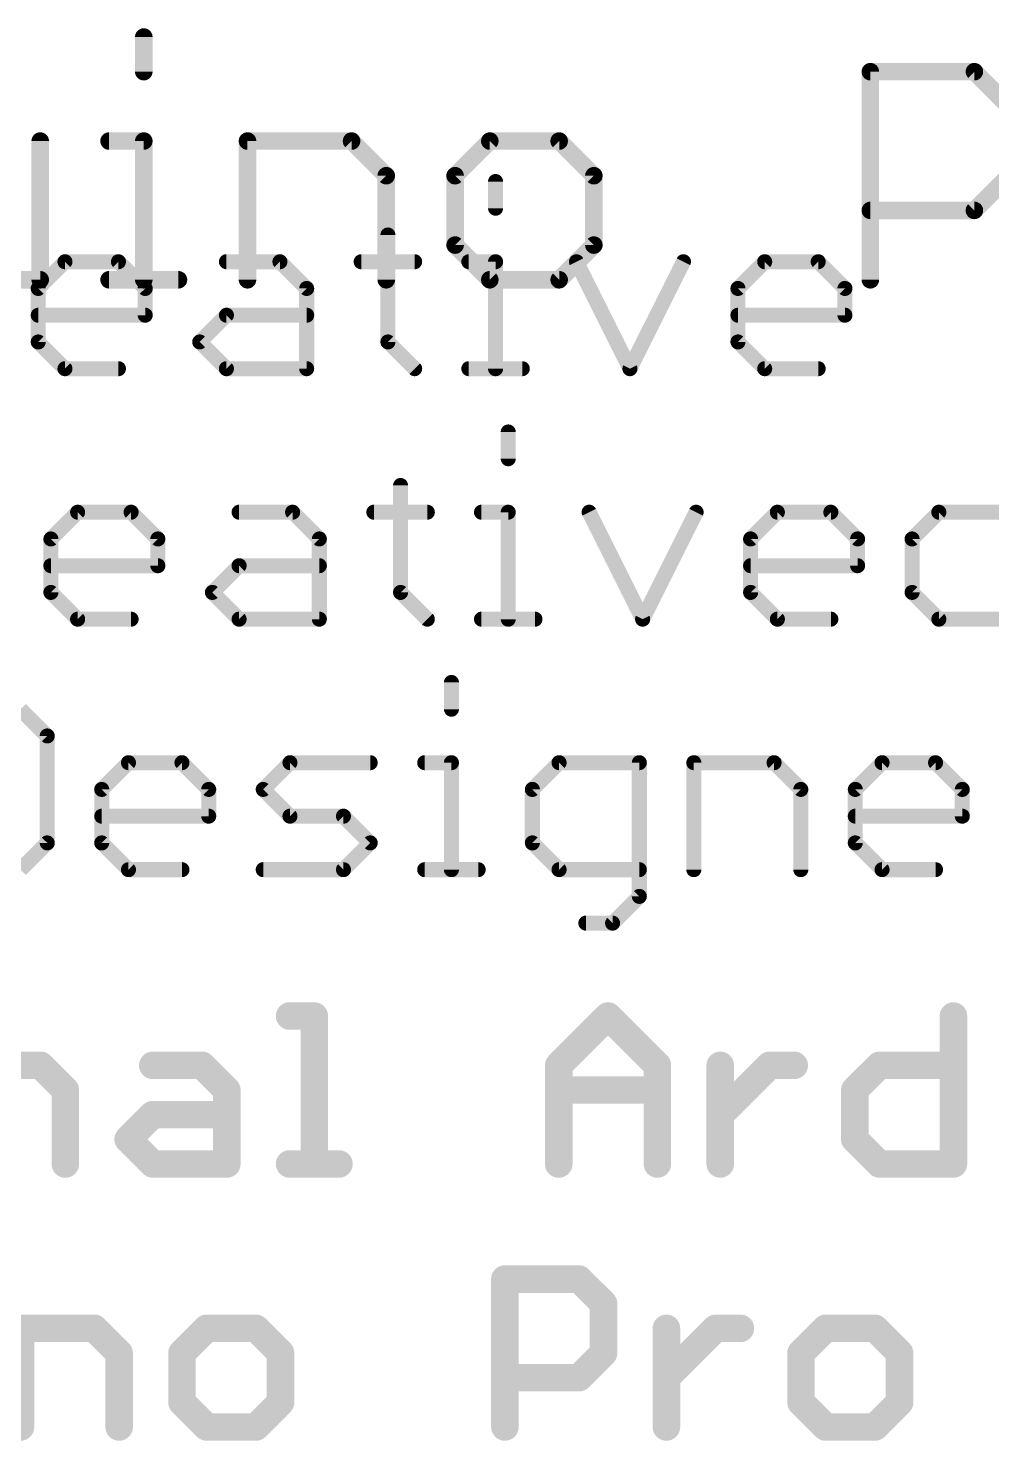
# Model space of a CAD drawing. Extents: x -32 to 75, y -15 to 35.
# Drawn here: x 0.23 to 9.99, y -14.61 to -0.28 of the extents above; entities that cross this region are included whole.
import ezdxf

# ---------------------------------------------------------------- set-up
doc = ezdxf.new("R2010")
doc.units = 0
doc.layers.add('27', color=253, linetype='CONTINUOUS')
doc.layers.add('51', color=53, linetype='CONTINUOUS')

msp = doc.modelspace()

# ---------------------------------------------------------------- linework, layer by layer
at = {"layer": '27', "const_width": 0.1778}
for points in [[(1.3974, -0.3704), (1.3974, -0.7221)], [(8.7638, -2.8321), (8.7638, -0.7221)], [(8.7638, -0.7221), (9.8188, -0.7221)], [(9.8188, -0.7221), (10.1705, -1.0738)], [(0.3475, -2.8321), (0.3475, -1.4254)], [(1.0458, -1.4254), (1.3974, -1.4254)], [(1.3974, -1.4254), (1.3974, -2.8321)], [(2.449, -2.8321), (2.449, -1.4254)], [(2.449, -1.4254), (3.504, -1.4254)], [(3.504, -1.4254), (3.8557, -1.7771)], [(4.9056, -1.4254), (4.554, -1.7771)], [(5.609, -1.4254), (4.9056, -1.4254)], [(5.9606, -1.7771), (5.609, -1.4254)], [(3.8557, -1.7771), (3.8557, -2.8321)], [(4.554, -1.7771), (4.554, -2.4804)], [(5.9606, -2.4804), (5.9606, -1.7771)], [(10.1705, -1.7771), (9.8188, -2.1288)], [(9.8188, -2.1288), (8.7638, -2.1288)], [(4.554, -2.4804), (4.9056, -2.8321)], [(5.609, -2.8321), (5.9606, -2.4804)], [(-0.7075, -2.8321), (0.3475, -2.8321)], [(1.0458, -2.8321), (1.7491, -2.8321)], [(4.9056, -2.8321), (5.609, -2.8321)]]:
    msp.add_lwpolyline(points, dxfattribs=at)
at = {"layer": '27', "const_width": 0.0889}
for points in [[(1.4419, -0.3704, 1), (1.353, -0.3704)], [(1.353, -0.7221, 1), (1.4419, -0.7221)], [(8.7638, -0.6776, 1), (8.7638, -0.7665)], [(8.8082, -0.7221, 1), (8.7193, -0.7221)], [(9.8502, -0.6907, 1), (9.7874, -0.7535)], [(9.8188, -0.7665, 1), (9.8188, -0.6776)], [(0.392, -1.4254, 1), (0.3031, -1.4254)], [(1.0458, -1.381, 1), (1.0458, -1.4699)], [(1.4419, -1.4254, 1), (1.353, -1.4254)], [(1.3974, -1.4699, 1), (1.3974, -1.381)], [(2.4935, -1.4254, 1), (2.4046, -1.4254)], [(2.449, -1.381, 1), (2.449, -1.4699)], [(3.5355, -1.394, 1), (3.4726, -1.4569)], [(3.504, -1.4699, 1), (3.504, -1.381)], [(4.9056, -1.381, 1), (4.9056, -1.4699)], [(4.937, -1.4569, 1), (4.8742, -1.394)], [(5.6404, -1.394, 1), (5.5775, -1.4569)], [(5.609, -1.4699, 1), (5.609, -1.381)], [(3.9002, -1.7771, 1), (3.8113, -1.7771)], [(3.8243, -1.8085, 1), (3.8871, -1.7457)], [(4.5984, -1.7771, 1), (4.5095, -1.7771)], [(4.5225, -1.7457, 1), (4.5854, -1.8085)], [(6.0051, -1.7771, 1), (5.9162, -1.7771)], [(5.9292, -1.8085, 1), (5.992, -1.7457)], [(8.7638, -2.0843, 1), (8.7638, -2.1732)], [(9.7874, -2.0973, 1), (9.8502, -2.1602)], [(9.8188, -2.1732, 1), (9.8188, -2.0843)], [(4.5854, -2.449, 1), (4.5225, -2.5119)], [(5.992, -2.5119, 1), (5.9292, -2.449)], [(4.5095, -2.4804, 1), (4.5984, -2.4804)], [(5.9162, -2.4804, 1), (6.0051, -2.4804)], [(0.3031, -2.8321, 1), (0.392, -2.8321)], [(0.3475, -2.8765, 1), (0.3475, -2.7877)], [(1.0458, -2.7877, 1), (1.0458, -2.8765)], [(1.353, -2.8321, 1), (1.4419, -2.8321)], [(1.7491, -2.8765, 1), (1.7491, -2.7877)], [(2.4046, -2.8321, 1), (2.4935, -2.8321)], [(3.8113, -2.8321, 1), (3.9002, -2.8321)], [(4.9056, -2.7877, 1), (4.9056, -2.8765)], [(4.8742, -2.8635, 1), (4.937, -2.8007)], [(5.5775, -2.8007, 1), (5.6404, -2.8635)], [(5.609, -2.8765, 1), (5.609, -2.7877)], [(8.7193, -2.8321, 1), (8.8082, -2.8321)]]:
    msp.add_lwpolyline(points, format="xyb", dxfattribs=at)
at = {"layer": '51'}
for points, const_width in [([(4.9641, -1.8356), (4.9641, -2.1068)], 0.1524), ([(3.8727, -2.378), (3.8727, -3.4626)], 0.1524), ([(0.3272, -2.9203), (0.5984, -2.6491)], 0.1524), ([(0.5984, -2.6491), (1.1407, -2.6491)], 0.1524), ([(1.1407, -2.6491), (1.4119, -2.9203)], 0.1524), ([(2.2355, -2.6491), (2.7779, -2.6491)], 0.1524), ([(2.7779, -2.6491), (3.049, -2.9203)], 0.1524), ([(3.6015, -2.6491), (4.1438, -2.6491)], 0.1524), ([(4.693, -2.6491), (4.9641, -2.6491)], 0.1524), ([(4.9641, -2.6491), (4.9641, -3.7338)], 0.1524), ([(5.7844, -2.6491), (6.3267, -3.7338)], 0.1524), ([(6.3267, -3.7338), (6.8691, -2.6491)], 0.1524), ([(7.4215, -2.9203), (7.6927, -2.6491)], 0.1524), ([(7.6927, -2.6491), (8.235, -2.6491)], 0.1524), ([(8.235, -2.6491), (8.5062, -2.9203)], 0.1524), ([(0.3272, -3.4626), (0.3272, -2.9203)], 0.1524), ([(1.4119, -2.9203), (1.4119, -3.1915)], 0.1524), ([(3.049, -2.9203), (3.049, -3.7338)], 0.1524), ([(7.4215, -3.4626), (7.4215, -2.9203)], 0.1524), ([(8.5062, -2.9203), (8.5062, -3.1915)], 0.1524), ([(1.4119, -3.1915), (0.3272, -3.1915)], 0.1524), ([(1.9644, -3.4626), (2.2355, -3.1915)], 0.1524), ([(2.2355, -3.1915), (3.049, -3.1915)], 0.1524), ([(8.5062, -3.1915), (7.4215, -3.1915)], 0.1524), ([(0.5984, -3.7338), (0.3272, -3.4626)], 0.1524), ([(2.2355, -3.7338), (1.9644, -3.4626)], 0.1524), ([(3.8727, -3.4626), (4.1438, -3.7338)], 0.1524), ([(7.6927, -3.7338), (7.4215, -3.4626)], 0.1524), ([(1.1407, -3.7338), (0.5984, -3.7338)], 0.1524), ([(3.049, -3.7338), (2.2355, -3.7338)], 0.1524), ([(4.693, -3.7338), (5.2353, -3.7338)], 0.1524), ([(8.235, -3.7338), (7.6927, -3.7338)], 0.1524), ([(5.0925, -4.3756), (5.0925, -4.6468)], 0.1524), ([(4.0011, -4.918), (4.0011, -6.0026)], 0.1524), ([(0.4556, -5.4603), (0.7268, -5.1891)], 0.1524), ([(0.7268, -5.1891), (1.2691, -5.1891)], 0.1524), ([(1.2691, -5.1891), (1.5403, -5.4603)], 0.1524), ([(2.3639, -5.1891), (2.9063, -5.1891)], 0.1524), ([(2.9063, -5.1891), (3.1774, -5.4603)], 0.1524), ([(3.7299, -5.1891), (4.2723, -5.1891)], 0.1524), ([(4.8214, -5.1891), (5.0925, -5.1891)], 0.1524), ([(5.0925, -5.1891), (5.0925, -6.2738)], 0.1524), ([(5.9128, -5.1891), (6.4551, -6.2738)], 0.1524), ([(6.4551, -6.2738), (6.9975, -5.1891)], 0.1524), ([(7.55, -5.4603), (7.8211, -5.1891)], 0.1524), ([(7.8211, -5.1891), (8.3634, -5.1891)], 0.1524), ([(8.3634, -5.1891), (8.6346, -5.4603)], 0.1524), ([(9.4583, -5.1891), (9.1871, -5.4603)], 0.1524), ([(10.2718, -5.1891), (9.4583, -5.1891)], 0.1524), ([(0.4556, -6.0026), (0.4556, -5.4603)], 0.1524), ([(1.5403, -5.4603), (1.5403, -5.7315)], 0.1524), ([(3.1774, -5.4603), (3.1774, -6.2738)], 0.1524), ([(7.55, -6.0026), (7.55, -5.4603)], 0.1524), ([(8.6346, -5.4603), (8.6346, -5.7315)], 0.1524), ([(9.1871, -5.4603), (9.1871, -6.0026)], 0.1524), ([(1.5403, -5.7315), (0.4556, -5.7315)], 0.1524), ([(2.0928, -6.0026), (2.3639, -5.7315)], 0.1524), ([(2.3639, -5.7315), (3.1774, -5.7315)], 0.1524), ([(8.6346, -5.7315), (7.55, -5.7315)], 0.1524), ([(0.7268, -6.2738), (0.4556, -6.0026)], 0.1524), ([(2.3639, -6.2738), (2.0928, -6.0026)], 0.1524), ([(4.0011, -6.0026), (4.2723, -6.2738)], 0.1524), ([(7.8211, -6.2738), (7.55, -6.0026)], 0.1524), ([(9.1871, -6.0026), (9.4583, -6.2738)], 0.1524), ([(1.2691, -6.2738), (0.7268, -6.2738)], 0.1524), ([(3.1774, -6.2738), (2.3639, -6.2738)], 0.1524), ([(4.8214, -6.2738), (5.3637, -6.2738)], 0.1524), ([(8.3634, -6.2738), (7.8211, -6.2738)], 0.1524), ([(9.4583, -6.2738), (10.2718, -6.2738)], 0.1524), ([(4.5167, -6.9156), (4.5167, -7.1868)], 0.1524), ([(0.4187, -7.458), (0.1476, -7.1868)], 0.1524), ([(0.4187, -8.5426), (0.4187, -7.458)], 0.1524), ([(0.9712, -8.0003), (1.2424, -7.7291)], 0.1524), ([(1.2424, -7.7291), (1.7847, -7.7291)], 0.1524), ([(1.7847, -7.7291), (2.0559, -8.0003)], 0.1524), ([(2.6084, -8.0003), (2.8796, -7.7291)], 0.1524), ([(2.8796, -7.7291), (3.6931, -7.7291)], 0.1524), ([(4.2455, -7.7291), (4.5167, -7.7291)], 0.1524), ([(4.5167, -7.7291), (4.5167, -8.8138)], 0.1524), ([(5.6081, -7.7291), (5.337, -8.0003)], 0.1524), ([(6.4216, -7.7291), (5.6081, -7.7291)], 0.1524), ([(6.4216, -9.085), (6.4216, -7.7291)], 0.1524), ([(6.9741, -8.8138), (6.9741, -7.7291)], 0.1524), ([(6.9741, -7.7291), (7.7876, -7.7291)], 0.1524), ([(7.7876, -7.7291), (8.0588, -8.0003)], 0.1524), ([(8.6113, -8.0003), (8.8825, -7.7291)], 0.1524), ([(8.8825, -7.7291), (9.4248, -7.7291)], 0.1524), ([(9.4248, -7.7291), (9.696, -8.0003)], 0.1524), ([(0.9712, -8.5426), (0.9712, -8.0003)], 0.1524), ([(2.0559, -8.0003), (2.0559, -8.2715)], 0.1524), ([(2.8796, -8.2715), (2.6084, -8.0003)], 0.1524), ([(5.337, -8.0003), (5.337, -8.5426)], 0.1524), ([(8.0588, -8.0003), (8.0588, -8.8138)], 0.1524), ([(8.6113, -8.5426), (8.6113, -8.0003)], 0.1524), ([(9.696, -8.0003), (9.696, -8.2715)], 0.1524), ([(2.0559, -8.2715), (0.9712, -8.2715)], 0.1524), ([(3.4219, -8.2715), (2.8796, -8.2715)], 0.1524), ([(3.6931, -8.5426), (3.4219, -8.2715)], 0.1524), ([(9.696, -8.2715), (8.6113, -8.2715)], 0.1524), ([(0.1476, -8.8138), (0.4187, -8.5426)], 0.1524), ([(1.2424, -8.8138), (0.9712, -8.5426)], 0.1524), ([(3.4219, -8.8138), (3.6931, -8.5426)], 0.1524), ([(5.337, -8.5426), (5.6081, -8.8138)], 0.1524), ([(8.8825, -8.8138), (8.6113, -8.5426)], 0.1524), ([(1.7847, -8.8138), (1.2424, -8.8138)], 0.1524), ([(2.6084, -8.8138), (3.4219, -8.8138)], 0.1524), ([(4.2455, -8.8138), (4.7879, -8.8138)], 0.1524), ([(5.6081, -8.8138), (6.4216, -8.8138)], 0.1524), ([(9.4248, -8.8138), (8.8825, -8.8138)], 0.1524), ([(6.1505, -9.3561), (6.4216, -9.085)], 0.1524), ([(5.8793, -9.3561), (6.1505, -9.3561)], 0.1524), ([(2.8762, -10.2984), (3.1262, -10.2984)], 0.2794), ([(3.1262, -10.2984), (3.1262, -11.7983)], 0.2794), ([(5.6048, -10.7984), (6.1047, -10.2984)], 0.2794), ([(6.1047, -10.2984), (6.6047, -10.7984)], 0.2794), ([(9.6062, -10.2984), (9.6062, -11.7983)], 0.2794), ([(-0.3981, -10.7984), (0.3518, -10.7984)], 0.2794), ([(0.3518, -10.7984), (0.6018, -11.0484)], 0.2794), ([(1.489, -10.7984), (1.989, -10.7984)], 0.2794), ([(1.989, -10.7984), (2.239, -11.0484)], 0.2794), ([(5.6048, -11.7983), (5.6048, -10.7984)], 0.2794), ([(6.6047, -10.7984), (6.6047, -11.7983)], 0.2794), ([(7.2419, -11.7983), (7.2419, -10.7984)], 0.2794), ([(7.2419, -11.2983), (7.7419, -10.7984)], 0.2794), ([(7.7419, -10.7984), (7.9919, -10.7984)], 0.2794), ([(8.6062, -11.0484), (8.8562, -10.7984)], 0.2794), ([(8.8562, -10.7984), (9.6062, -10.7984)], 0.2794), ([(0.6018, -11.0484), (0.6018, -11.7983)], 0.2794), ([(2.239, -11.0484), (2.239, -11.7983)], 0.2794), ([(5.6048, -11.0484), (6.6047, -11.0484)], 0.2794), ([(8.6062, -11.5483), (8.6062, -11.0484)], 0.2794), ([(1.239, -11.5483), (1.489, -11.2983)], 0.2794), ([(1.489, -11.2983), (2.239, -11.2983)], 0.2794), ([(1.489, -11.7983), (1.239, -11.5483)], 0.2794), ([(8.8562, -11.7983), (8.6062, -11.5483)], 0.2794), ([(2.239, -11.7983), (1.489, -11.7983)], 0.2794), ([(2.8762, -11.7983), (3.3761, -11.7983)], 0.2794), ([(9.6062, -11.7983), (8.8562, -11.7983)], 0.2794), ([(5.0591, -14.4653), (5.0591, -12.9654)], 0.2794), ([(5.0591, -12.9654), (5.809, -12.9654)], 0.2794), ([(5.809, -12.9654), (6.059, -13.2154)], 0.2794), ([(6.059, -13.2154), (6.059, -13.7154)], 0.2794), ([(0.1476, -14.4653), (0.1476, -13.4654)], 0.2794), ([(0.1476, -13.4654), (0.8975, -13.4654)], 0.2794), ([(0.8975, -13.4654), (1.1475, -13.7154)], 0.2794), ([(2.0347, -13.4654), (1.7848, -13.7154)], 0.2794), ([(2.5347, -13.4654), (2.0347, -13.4654)], 0.2794), ([(2.7847, -13.7154), (2.5347, -13.4654)], 0.2794), ([(6.6962, -14.4653), (6.6962, -13.4654)], 0.2794), ([(6.6962, -13.9653), (7.1962, -13.4654)], 0.2794), ([(7.1962, -13.4654), (7.4462, -13.4654)], 0.2794), ([(8.3105, -13.4654), (8.0605, -13.7154)], 0.2794), ([(8.8105, -13.4654), (8.3105, -13.4654)], 0.2794), ([(9.0604, -13.7154), (8.8105, -13.4654)], 0.2794), ([(1.1475, -13.7154), (1.1475, -14.4653)], 0.2794), ([(1.7848, -13.7154), (1.7848, -14.2153)], 0.2794), ([(2.7847, -14.2153), (2.7847, -13.7154)], 0.2794), ([(6.059, -13.7154), (5.809, -13.9653)], 0.2794), ([(8.0605, -13.7154), (8.0605, -14.2153)], 0.2794), ([(9.0604, -14.2153), (9.0604, -13.7154)], 0.2794), ([(5.809, -13.9653), (5.0591, -13.9653)], 0.2794), ([(1.7848, -14.2153), (2.0347, -14.4653)], 0.2794), ([(2.5347, -14.4653), (2.7847, -14.2153)], 0.2794), ([(8.0605, -14.2153), (8.3105, -14.4653)], 0.2794), ([(8.8105, -14.4653), (9.0604, -14.2153)], 0.2794), ([(2.0347, -14.4653), (2.5347, -14.4653)], 0.2794), ([(8.3105, -14.4653), (8.8105, -14.4653)], 0.2794)]:
    msp.add_lwpolyline(points, dxfattribs=dict(at, const_width=const_width))
for points, const_width in [([(5.0022, -1.8356, 1), (4.926, -1.8356)], 0.0762), ([(4.926, -2.1068, 1), (5.0022, -2.1068)], 0.0762), ([(3.9108, -2.378, 1), (3.8346, -2.378)], 0.0762), ([(0.5984, -2.611, 1), (0.5984, -2.6872)], 0.0762), ([(0.6253, -2.6761, 1), (0.5714, -2.6222)], 0.0762), ([(1.1676, -2.6222, 1), (1.1138, -2.6761)], 0.0762), ([(1.1407, -2.6872, 1), (1.1407, -2.611)], 0.0762), ([(2.2355, -2.611, 1), (2.2355, -2.6872)], 0.0762), ([(2.8048, -2.6222, 1), (2.7509, -2.6761)], 0.0762), ([(2.7779, -2.6872, 1), (2.7779, -2.611)], 0.0762), ([(3.6015, -2.611, 1), (3.6015, -2.6872)], 0.0762), ([(4.1438, -2.6872, 1), (4.1438, -2.611)], 0.0762), ([(4.693, -2.611, 1), (4.693, -2.6872)], 0.0762), ([(5.0022, -2.6491, 1), (4.926, -2.6491)], 0.0762), ([(4.9641, -2.6872, 1), (4.9641, -2.611)], 0.0762), ([(5.8185, -2.6321, 1), (5.7503, -2.6662)], 0.0762), ([(6.9031, -2.6662, 1), (6.835, -2.6321)], 0.0762), ([(7.6927, -2.611, 1), (7.6927, -2.6872)], 0.0762), ([(7.7197, -2.6761, 1), (7.6658, -2.6222)], 0.0762), ([(8.262, -2.6222, 1), (8.2081, -2.6761)], 0.0762), ([(8.235, -2.6872, 1), (8.235, -2.611)], 0.0762), ([(0.3653, -2.9203, 1), (0.2891, -2.9203)], 0.0762), ([(0.3003, -2.8934, 1), (0.3541, -2.9472)], 0.0762), ([(1.45, -2.9203, 1), (1.3738, -2.9203)], 0.0762), ([(1.3849, -2.9472, 1), (1.4388, -2.8934)], 0.0762), ([(3.0871, -2.9203, 1), (3.0109, -2.9203)], 0.0762), ([(3.0221, -2.9472, 1), (3.076, -2.8934)], 0.0762), ([(7.4596, -2.9203, 1), (7.3834, -2.9203)], 0.0762), ([(7.3946, -2.8934, 1), (7.4485, -2.9472)], 0.0762), ([(8.5443, -2.9203, 1), (8.4681, -2.9203)], 0.0762), ([(8.4793, -2.9472, 1), (8.5331, -2.8934)], 0.0762), ([(0.3272, -3.1534, 1), (0.3272, -3.2296)], 0.0762), ([(1.4119, -3.2296, 1), (1.4119, -3.1534)], 0.0762), ([(2.2355, -3.1534, 1), (2.2355, -3.2296)], 0.0762), ([(2.2625, -3.2184, 1), (2.2086, -3.1645)], 0.0762), ([(3.049, -3.2296, 1), (3.049, -3.1534)], 0.0762), ([(7.4215, -3.1534, 1), (7.4215, -3.2296)], 0.0762), ([(8.5062, -3.2296, 1), (8.5062, -3.1534)], 0.0762), ([(1.3738, -3.1915, 1), (1.45, -3.1915)], 0.0762), ([(8.4681, -3.1915, 1), (8.5443, -3.1915)], 0.0762), ([(0.3541, -3.4357, 1), (0.3003, -3.4896)], 0.0762), ([(0.2891, -3.4626, 1), (0.3653, -3.4626)], 0.0762), ([(1.9913, -3.4357, 1), (1.9374, -3.4896)], 0.0762), ([(1.9374, -3.4357, 1), (1.9913, -3.4896)], 0.0762), ([(3.8996, -3.4357, 1), (3.8457, -3.4896)], 0.0762), ([(3.8346, -3.4626, 1), (3.9108, -3.4626)], 0.0762), ([(7.4485, -3.4357, 1), (7.3946, -3.4896)], 0.0762), ([(7.3834, -3.4626, 1), (7.4596, -3.4626)], 0.0762), ([(0.5984, -3.6957, 1), (0.5984, -3.7719)], 0.0762), ([(0.5714, -3.7607, 1), (0.6253, -3.7069)], 0.0762), ([(1.1407, -3.7719, 1), (1.1407, -3.6957)], 0.0762), ([(2.2355, -3.6957, 1), (2.2355, -3.7719)], 0.0762), ([(2.2086, -3.7607, 1), (2.2625, -3.7069)], 0.0762), ([(3.0109, -3.7338, 1), (3.0871, -3.7338)], 0.0762), ([(3.049, -3.7719, 1), (3.049, -3.6957)], 0.0762), ([(4.1169, -3.7607, 1), (4.1708, -3.7069)], 0.0762), ([(4.693, -3.6957, 1), (4.693, -3.7719)], 0.0762), ([(4.926, -3.7338, 1), (5.0022, -3.7338)], 0.0762), ([(5.2353, -3.7719, 1), (5.2353, -3.6957)], 0.0762), ([(6.2926, -3.7168, 1), (6.3608, -3.7508)], 0.0762), ([(6.2926, -3.7508, 1), (6.3608, -3.7168)], 0.0762), ([(7.6927, -3.6957, 1), (7.6927, -3.7719)], 0.0762), ([(7.6658, -3.7607, 1), (7.7197, -3.7069)], 0.0762), ([(8.235, -3.7719, 1), (8.235, -3.6957)], 0.0762), ([(5.1306, -4.3756, 1), (5.0544, -4.3756)], 0.0762), ([(5.0544, -4.6468, 1), (5.1306, -4.6468)], 0.0762), ([(4.0392, -4.918, 1), (3.963, -4.918)], 0.0762), ([(0.7268, -5.151, 1), (0.7268, -5.2272)], 0.0762), ([(0.7537, -5.2161, 1), (0.6998, -5.1622)], 0.0762), ([(1.296, -5.1622, 1), (1.2422, -5.2161)], 0.0762), ([(1.2691, -5.2272, 1), (1.2691, -5.151)], 0.0762), ([(2.3639, -5.151, 1), (2.3639, -5.2272)], 0.0762), ([(2.9332, -5.1622, 1), (2.8793, -5.2161)], 0.0762), ([(2.9063, -5.2272, 1), (2.9063, -5.151)], 0.0762), ([(3.7299, -5.151, 1), (3.7299, -5.2272)], 0.0762), ([(4.2723, -5.2272, 1), (4.2723, -5.151)], 0.0762), ([(4.8214, -5.151, 1), (4.8214, -5.2272)], 0.0762), ([(5.1306, -5.1891, 1), (5.0544, -5.1891)], 0.0762), ([(5.0925, -5.2272, 1), (5.0925, -5.151)], 0.0762), ([(5.9469, -5.1721, 1), (5.8787, -5.2062)], 0.0762), ([(7.0315, -5.2062, 1), (6.9634, -5.1721)], 0.0762), ([(7.8211, -5.151, 1), (7.8211, -5.2272)], 0.0762), ([(7.8481, -5.2161, 1), (7.7942, -5.1622)], 0.0762), ([(8.3904, -5.1622, 1), (8.3365, -5.2161)], 0.0762), ([(8.3634, -5.2272, 1), (8.3634, -5.151)], 0.0762), ([(9.4583, -5.151, 1), (9.4583, -5.2272)], 0.0762), ([(9.4852, -5.2161, 1), (9.4313, -5.1622)], 0.0762), ([(0.4937, -5.4603, 1), (0.4175, -5.4603)], 0.0762), ([(0.4287, -5.4334, 1), (0.4826, -5.4872)], 0.0762), ([(1.5784, -5.4603, 1), (1.5022, -5.4603)], 0.0762), ([(1.5133, -5.4872, 1), (1.5672, -5.4334)], 0.0762), ([(3.2155, -5.4603, 1), (3.1393, -5.4603)], 0.0762), ([(3.1505, -5.4872, 1), (3.2044, -5.4334)], 0.0762), ([(7.5881, -5.4603, 1), (7.5119, -5.4603)], 0.0762), ([(7.523, -5.4334, 1), (7.5769, -5.4872)], 0.0762), ([(8.6727, -5.4603, 1), (8.5965, -5.4603)], 0.0762), ([(8.6077, -5.4872, 1), (8.6616, -5.4334)], 0.0762), ([(9.2252, -5.4603, 1), (9.149, -5.4603)], 0.0762), ([(9.1602, -5.4334, 1), (9.2141, -5.4872)], 0.0762), ([(0.4556, -5.6934, 1), (0.4556, -5.7696)], 0.0762), ([(1.5022, -5.7315, 1), (1.5784, -5.7315)], 0.0762), ([(1.5403, -5.7696, 1), (1.5403, -5.6934)], 0.0762), ([(2.3639, -5.6934, 1), (2.3639, -5.7696)], 0.0762), ([(2.3909, -5.7584, 1), (2.337, -5.7045)], 0.0762), ([(3.1774, -5.7696, 1), (3.1774, -5.6934)], 0.0762), ([(7.55, -5.6934, 1), (7.55, -5.7696)], 0.0762), ([(8.5965, -5.7315, 1), (8.6727, -5.7315)], 0.0762), ([(8.6346, -5.7696, 1), (8.6346, -5.6934)], 0.0762), ([(0.4826, -5.9757, 1), (0.4287, -6.0296)], 0.0762), ([(0.4175, -6.0026, 1), (0.4937, -6.0026)], 0.0762), ([(2.1197, -5.9757, 1), (2.0658, -6.0296)], 0.0762), ([(2.0658, -5.9757, 1), (2.1197, -6.0296)], 0.0762), ([(4.028, -5.9757, 1), (3.9741, -6.0296)], 0.0762), ([(3.963, -6.0026, 1), (4.0392, -6.0026)], 0.0762), ([(7.5769, -5.9757, 1), (7.523, -6.0296)], 0.0762), ([(7.5119, -6.0026, 1), (7.5881, -6.0026)], 0.0762), ([(9.2141, -5.9757, 1), (9.1602, -6.0296)], 0.0762), ([(9.149, -6.0026, 1), (9.2252, -6.0026)], 0.0762), ([(0.7268, -6.2357, 1), (0.7268, -6.3119)], 0.0762), ([(0.6998, -6.3007, 1), (0.7537, -6.2469)], 0.0762), ([(1.2691, -6.3119, 1), (1.2691, -6.2357)], 0.0762), ([(2.3639, -6.2357, 1), (2.3639, -6.3119)], 0.0762), ([(2.337, -6.3007, 1), (2.3909, -6.2469)], 0.0762), ([(3.1393, -6.2738, 1), (3.2155, -6.2738)], 0.0762), ([(3.1774, -6.3119, 1), (3.1774, -6.2357)], 0.0762), ([(4.2453, -6.3007, 1), (4.2992, -6.2469)], 0.0762), ([(4.8214, -6.2357, 1), (4.8214, -6.3119)], 0.0762), ([(5.0544, -6.2738, 1), (5.1306, -6.2738)], 0.0762), ([(5.3637, -6.3119, 1), (5.3637, -6.2357)], 0.0762), ([(6.421, -6.2568, 1), (6.4892, -6.2908)], 0.0762), ([(6.421, -6.2908, 1), (6.4892, -6.2568)], 0.0762), ([(7.8211, -6.2357, 1), (7.8211, -6.3119)], 0.0762), ([(7.7942, -6.3007, 1), (7.8481, -6.2469)], 0.0762), ([(8.3634, -6.3119, 1), (8.3634, -6.2357)], 0.0762), ([(9.4583, -6.2357, 1), (9.4583, -6.3119)], 0.0762), ([(9.4313, -6.3007, 1), (9.4852, -6.2469)], 0.0762), ([(4.5548, -6.9156, 1), (4.4786, -6.9156)], 0.0762), ([(4.4786, -7.1868, 1), (4.5548, -7.1868)], 0.0762), ([(0.4568, -7.458, 1), (0.3806, -7.458)], 0.0762), ([(0.3918, -7.4849, 1), (0.4457, -7.431)], 0.0762), ([(1.2424, -7.691, 1), (1.2424, -7.7672)], 0.0762), ([(1.2693, -7.7561, 1), (1.2155, -7.7022)], 0.0762), ([(1.8117, -7.7022, 1), (1.7578, -7.7561)], 0.0762), ([(1.7847, -7.7672, 1), (1.7847, -7.691)], 0.0762), ([(2.8796, -7.691, 1), (2.8796, -7.7672)], 0.0762), ([(2.9065, -7.7561, 1), (2.8526, -7.7022)], 0.0762), ([(3.6931, -7.7672, 1), (3.6931, -7.691)], 0.0762), ([(4.2455, -7.691, 1), (4.2455, -7.7672)], 0.0762), ([(4.5548, -7.7291, 1), (4.4786, -7.7291)], 0.0762), ([(4.5167, -7.7672, 1), (4.5167, -7.691)], 0.0762), ([(5.6081, -7.691, 1), (5.6081, -7.7672)], 0.0762), ([(5.6351, -7.7561, 1), (5.5812, -7.7022)], 0.0762), ([(6.4597, -7.7291, 1), (6.3835, -7.7291)], 0.0762), ([(6.4216, -7.7672, 1), (6.4216, -7.691)], 0.0762), ([(7.0122, -7.7291, 1), (6.936, -7.7291)], 0.0762), ([(6.9741, -7.691, 1), (6.9741, -7.7672)], 0.0762), ([(7.8146, -7.7022, 1), (7.7607, -7.7561)], 0.0762), ([(7.7876, -7.7672, 1), (7.7876, -7.691)], 0.0762), ([(8.8825, -7.691, 1), (8.8825, -7.7672)], 0.0762), ([(8.9094, -7.7561, 1), (8.8555, -7.7022)], 0.0762), ([(9.4517, -7.7022, 1), (9.3978, -7.7561)], 0.0762), ([(9.4248, -7.7672, 1), (9.4248, -7.691)], 0.0762), ([(1.0093, -8.0003, 1), (0.9331, -8.0003)], 0.0762), ([(0.9443, -7.9734, 1), (0.9982, -8.0272)], 0.0762), ([(2.094, -8.0003, 1), (2.0178, -8.0003)], 0.0762), ([(2.029, -8.0272, 1), (2.0828, -7.9734)], 0.0762), ([(2.6353, -7.9734, 1), (2.5814, -8.0272)], 0.0762), ([(2.5814, -7.9734, 1), (2.6353, -8.0272)], 0.0762), ([(5.3751, -8.0003, 1), (5.2989, -8.0003)], 0.0762), ([(5.31, -7.9734, 1), (5.3639, -8.0272)], 0.0762), ([(8.0969, -8.0003, 1), (8.0207, -8.0003)], 0.0762), ([(8.0319, -8.0272, 1), (8.0857, -7.9734)], 0.0762), ([(8.6494, -8.0003, 1), (8.5732, -8.0003)], 0.0762), ([(8.5844, -7.9734, 1), (8.6382, -8.0272)], 0.0762), ([(9.7341, -8.0003, 1), (9.6579, -8.0003)], 0.0762), ([(9.669, -8.0272, 1), (9.7229, -7.9734)], 0.0762), ([(0.9712, -8.2334, 1), (0.9712, -8.3096)], 0.0762), ([(2.0178, -8.2715, 1), (2.094, -8.2715)], 0.0762), ([(2.0559, -8.3096, 1), (2.0559, -8.2334)], 0.0762), ([(2.8796, -8.2334, 1), (2.8796, -8.3096)], 0.0762), ([(2.8526, -8.2984, 1), (2.9065, -8.2445)], 0.0762), ([(3.4488, -8.2445, 1), (3.3949, -8.2984)], 0.0762), ([(3.4219, -8.3096, 1), (3.4219, -8.2334)], 0.0762), ([(8.6113, -8.2334, 1), (8.6113, -8.3096)], 0.0762), ([(9.6579, -8.2715, 1), (9.7341, -8.2715)], 0.0762), ([(9.696, -8.3096, 1), (9.696, -8.2334)], 0.0762), ([(0.3806, -8.5426, 1), (0.4568, -8.5426)], 0.0762), ([(0.4457, -8.5696, 1), (0.3918, -8.5157)], 0.0762), ([(0.9982, -8.5157, 1), (0.9443, -8.5696)], 0.0762), ([(0.9331, -8.5426, 1), (1.0093, -8.5426)], 0.0762), ([(3.72, -8.5696, 1), (3.6661, -8.5157)], 0.0762), ([(3.6661, -8.5696, 1), (3.72, -8.5157)], 0.0762), ([(5.3639, -8.5157, 1), (5.31, -8.5696)], 0.0762), ([(5.2989, -8.5426, 1), (5.3751, -8.5426)], 0.0762), ([(8.6382, -8.5157, 1), (8.5844, -8.5696)], 0.0762), ([(8.5732, -8.5426, 1), (8.6494, -8.5426)], 0.0762), ([(1.2424, -8.7757, 1), (1.2424, -8.8519)], 0.0762), ([(1.2155, -8.8407, 1), (1.2693, -8.7869)], 0.0762), ([(1.7847, -8.8519, 1), (1.7847, -8.7757)], 0.0762), ([(2.6084, -8.7757, 1), (2.6084, -8.8519)], 0.0762), ([(3.3949, -8.7869, 1), (3.4488, -8.8407)], 0.0762), ([(3.4219, -8.8519, 1), (3.4219, -8.7757)], 0.0762), ([(4.2455, -8.7757, 1), (4.2455, -8.8519)], 0.0762), ([(4.4786, -8.8138, 1), (4.5548, -8.8138)], 0.0762), ([(4.7879, -8.8519, 1), (4.7879, -8.7757)], 0.0762), ([(5.6081, -8.7757, 1), (5.6081, -8.8519)], 0.0762), ([(5.5812, -8.8407, 1), (5.6351, -8.7869)], 0.0762), ([(6.4216, -8.8519, 1), (6.4216, -8.7757)], 0.0762), ([(6.936, -8.8138, 1), (7.0122, -8.8138)], 0.0762), ([(8.0207, -8.8138, 1), (8.0969, -8.8138)], 0.0762), ([(8.8825, -8.7757, 1), (8.8825, -8.8519)], 0.0762), ([(8.8555, -8.8407, 1), (8.9094, -8.7869)], 0.0762), ([(9.4248, -8.8519, 1), (9.4248, -8.7757)], 0.0762), ([(6.4486, -9.1119, 1), (6.3947, -9.058)], 0.0762), ([(6.3835, -9.085, 1), (6.4597, -9.085)], 0.0762), ([(5.8793, -9.318, 1), (5.8793, -9.3942)], 0.0762), ([(6.1235, -9.3292, 1), (6.1774, -9.3831)], 0.0762), ([(6.1505, -9.3942, 1), (6.1505, -9.318)], 0.0762), ([(2.8762, -10.2286, 1), (2.8762, -10.3683)], 0.1397), ([(3.196, -10.2984, 1), (3.0563, -10.2984)], 0.1397), ([(3.1262, -10.3683, 1), (3.1262, -10.2286)], 0.1397), ([(6.1541, -10.249, 1), (6.0554, -10.3478)], 0.1397), ([(6.1541, -10.3478, 1), (6.0554, -10.249)], 0.1397), ([(9.676, -10.2984, 1), (9.5363, -10.2984)], 0.1397), ([(0.4012, -10.749, 1), (0.3024, -10.8478)], 0.1397), ([(0.3518, -10.8682, 1), (0.3518, -10.7285)], 0.1397), ([(1.489, -10.7285, 1), (1.489, -10.8682)], 0.1397), ([(2.0384, -10.749, 1), (1.9396, -10.8478)], 0.1397), ([(1.989, -10.8682, 1), (1.989, -10.7285)], 0.1397), ([(5.6746, -10.7984, 1), (5.5349, -10.7984)], 0.1397), ([(5.5554, -10.749, 1), (5.6542, -10.8478)], 0.1397), ([(6.6746, -10.7984, 1), (6.5349, -10.7984)], 0.1397), ([(6.5553, -10.8478, 1), (6.6541, -10.749)], 0.1397), ([(7.3118, -10.7984, 1), (7.1721, -10.7984)], 0.1397), ([(7.7419, -10.7285, 1), (7.7419, -10.8682)], 0.1397), ([(7.7913, -10.8478, 1), (7.6925, -10.749)], 0.1397), ([(7.9919, -10.8682, 1), (7.9919, -10.7285)], 0.1397), ([(8.8562, -10.7285, 1), (8.8562, -10.8682)], 0.1397), ([(8.9056, -10.8478, 1), (8.8068, -10.749)], 0.1397), ([(9.6062, -10.8682, 1), (9.6062, -10.7285)], 0.1397), ([(0.6716, -11.0484, 1), (0.5319, -11.0484)], 0.1397), ([(0.5524, -11.0978, 1), (0.6512, -10.999)], 0.1397), ([(2.3088, -11.0484, 1), (2.1691, -11.0484)], 0.1397), ([(2.1896, -11.0978, 1), (2.2883, -10.999)], 0.1397), ([(5.6048, -10.9785, 1), (5.6048, -11.1182)], 0.1397), ([(6.6047, -11.1182, 1), (6.6047, -10.9785)], 0.1397), ([(8.6761, -11.0484, 1), (8.5364, -11.0484)], 0.1397), ([(8.5568, -10.999, 1), (8.6556, -11.0978)], 0.1397), ([(1.489, -11.2285, 1), (1.489, -11.3682)], 0.1397), ([(1.5384, -11.3477, 1), (1.4396, -11.2489)], 0.1397), ([(2.239, -11.3682, 1), (2.239, -11.2285)], 0.1397), ([(7.1925, -11.2489, 1), (7.2913, -11.3477)], 0.1397), ([(1.2884, -11.4989, 1), (1.1896, -11.5977)], 0.1397), ([(1.1896, -11.4989, 1), (1.2884, -11.5977)], 0.1397), ([(8.6556, -11.4989, 1), (8.5568, -11.5977)], 0.1397), ([(8.5364, -11.5483, 1), (8.6761, -11.5483)], 0.1397), ([(0.5319, -11.7983, 1), (0.6716, -11.7983)], 0.1397), ([(1.489, -11.7285, 1), (1.489, -11.8682)], 0.1397), ([(1.4396, -11.8477, 1), (1.5384, -11.7489)], 0.1397), ([(2.1691, -11.7983, 1), (2.3088, -11.7983)], 0.1397), ([(2.239, -11.8682, 1), (2.239, -11.7285)], 0.1397), ([(2.8762, -11.7285, 1), (2.8762, -11.8682)], 0.1397), ([(3.0563, -11.7983, 1), (3.196, -11.7983)], 0.1397), ([(3.3761, -11.8682, 1), (3.3761, -11.7285)], 0.1397), ([(5.5349, -11.7983, 1), (5.6746, -11.7983)], 0.1397), ([(6.5349, -11.7983, 1), (6.6746, -11.7983)], 0.1397), ([(7.1721, -11.7983, 1), (7.3118, -11.7983)], 0.1397), ([(8.8562, -11.7285, 1), (8.8562, -11.8682)], 0.1397), ([(8.8068, -11.8477, 1), (8.9056, -11.7489)], 0.1397), ([(9.5363, -11.7983, 1), (9.676, -11.7983)], 0.1397), ([(9.6062, -11.8682, 1), (9.6062, -11.7285)], 0.1397), ([(5.1289, -12.9654, 1), (4.9892, -12.9654)], 0.1397), ([(5.0591, -12.8956, 1), (5.0591, -13.0353)], 0.1397), ([(5.8584, -12.916, 1), (5.7596, -13.0148)], 0.1397), ([(5.809, -13.0353, 1), (5.809, -12.8956)], 0.1397), ([(6.1288, -13.2154, 1), (5.9891, -13.2154)], 0.1397), ([(6.0096, -13.2648, 1), (6.1084, -13.166)], 0.1397), ([(0.2174, -13.4654, 1), (0.0777, -13.4654)], 0.1397), ([(0.9469, -13.416, 1), (0.8481, -13.5148)], 0.1397), ([(0.8975, -13.5352, 1), (0.8975, -13.3955)], 0.1397), ([(2.0347, -13.3955, 1), (2.0347, -13.5352)], 0.1397), ([(2.0841, -13.5148, 1), (1.9853, -13.416)], 0.1397), ([(2.5841, -13.416, 1), (2.4853, -13.5148)], 0.1397), ([(2.5347, -13.5352, 1), (2.5347, -13.3955)], 0.1397), ([(6.7661, -13.4654, 1), (6.6264, -13.4654)], 0.1397), ([(7.1962, -13.3955, 1), (7.1962, -13.5352)], 0.1397), ([(7.2456, -13.5148, 1), (7.1468, -13.416)], 0.1397), ([(7.4462, -13.5352, 1), (7.4462, -13.3955)], 0.1397), ([(8.3105, -13.3955, 1), (8.3105, -13.5352)], 0.1397), ([(8.3599, -13.5148, 1), (8.2611, -13.416)], 0.1397), ([(8.8599, -13.416, 1), (8.7611, -13.5148)], 0.1397), ([(8.8105, -13.5352, 1), (8.8105, -13.3955)], 0.1397), ([(1.2174, -13.7154, 1), (1.0777, -13.7154)], 0.1397), ([(1.0981, -13.7648, 1), (1.1969, -13.666)], 0.1397), ([(1.8546, -13.7154, 1), (1.7149, -13.7154)], 0.1397), ([(1.7354, -13.666, 1), (1.8341, -13.7648)], 0.1397), ([(2.8545, -13.7154, 1), (2.7148, -13.7154)], 0.1397), ([(2.7353, -13.7648, 1), (2.8341, -13.666)], 0.1397), ([(6.1084, -13.7648, 1), (6.0096, -13.666)], 0.1397), ([(8.1304, -13.7154, 1), (7.9907, -13.7154)], 0.1397), ([(8.0111, -13.666, 1), (8.1099, -13.7648)], 0.1397), ([(9.1303, -13.7154, 1), (8.9906, -13.7154)], 0.1397), ([(9.011, -13.7648, 1), (9.1098, -13.666)], 0.1397), ([(5.9891, -13.7154, 1), (6.1288, -13.7154)], 0.1397), ([(5.0591, -13.8955, 1), (5.0591, -14.0352)], 0.1397), ([(5.7596, -13.9159, 1), (5.8584, -14.0147)], 0.1397), ([(5.809, -14.0352, 1), (5.809, -13.8955)], 0.1397), ([(6.6468, -13.9159, 1), (6.7456, -14.0147)], 0.1397), ([(1.8341, -14.1659, 1), (1.7354, -14.2647)], 0.1397), ([(1.7149, -14.2153, 1), (1.8546, -14.2153)], 0.1397), ([(2.7148, -14.2153, 1), (2.8545, -14.2153)], 0.1397), ([(2.8341, -14.2647, 1), (2.7353, -14.1659)], 0.1397), ([(8.1099, -14.1659, 1), (8.0111, -14.2647)], 0.1397), ([(7.9907, -14.2153, 1), (8.1304, -14.2153)], 0.1397), ([(8.9906, -14.2153, 1), (9.1303, -14.2153)], 0.1397), ([(9.1098, -14.2647, 1), (9.011, -14.1659)], 0.1397), ([(0.0777, -14.4653, 1), (0.2174, -14.4653)], 0.1397), ([(1.0777, -14.4653, 1), (1.2174, -14.4653)], 0.1397), ([(2.0347, -14.3955, 1), (2.0347, -14.5352)], 0.1397), ([(1.9853, -14.5147, 1), (2.0841, -14.4159)], 0.1397), ([(2.4853, -14.4159, 1), (2.5841, -14.5147)], 0.1397), ([(2.5347, -14.5352, 1), (2.5347, -14.3955)], 0.1397), ([(4.9892, -14.4653, 1), (5.1289, -14.4653)], 0.1397), ([(6.6264, -14.4653, 1), (6.7661, -14.4653)], 0.1397), ([(8.3105, -14.3955, 1), (8.3105, -14.5352)], 0.1397), ([(8.2611, -14.5147, 1), (8.3599, -14.4159)], 0.1397), ([(8.7611, -14.4159, 1), (8.8599, -14.5147)], 0.1397), ([(8.8105, -14.5352, 1), (8.8105, -14.3955)], 0.1397)]:
    msp.add_lwpolyline(points, format="xyb", dxfattribs=dict(at, const_width=const_width))

doc.saveas('drawing.dxf')
